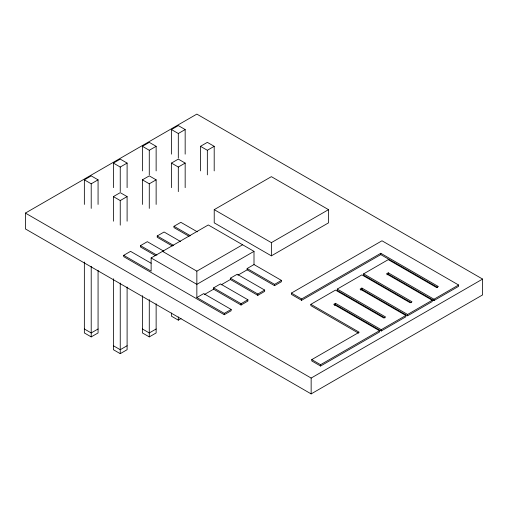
<?xml version="1.0" encoding="UTF-8"?>
<svg xmlns="http://www.w3.org/2000/svg" width="508" height="508" viewBox="0 0 508 508"><rect width="100%" height="100%" fill="white"/><g stroke="black" fill="none" stroke-linecap="round" stroke-linejoin="round"><path stroke-width="0.76" d="M25.4 213.087L196.85 114.103L482.6 279.076L482.6 294.913L311.15 393.897L25.4 228.924L25.4 213.087L311.15 378.06L482.6 279.076M84.353 204.432L84.353 179.838L91.211 175.882L98.069 179.838L98.069 204.432M113.386 187.668L113.386 163.081L120.244 159.118L127.102 163.081L127.102 187.668M142.418 170.91L142.418 146.317L149.276 142.361L156.134 146.317L156.134 170.91M171.45 154.146L171.45 129.553L178.308 125.597L185.166 129.553L185.166 154.146M84.353 179.838L91.211 183.801L98.069 179.838M113.386 163.081L120.244 167.037L127.102 163.081M142.418 146.317L149.276 150.279L156.134 146.317M171.45 129.553L178.308 133.515L185.166 129.553M113.386 221.196L113.386 196.602L120.244 192.64L127.102 196.602L127.102 221.196M142.418 204.432L142.418 179.838L149.276 175.882L156.134 179.838L156.134 204.432M171.45 187.668L171.45 163.081L178.308 159.118L185.166 163.081L185.166 187.668M200.482 170.91L200.482 146.317L207.34 142.361L214.198 146.317L214.198 170.91M113.386 196.602L120.244 200.565L127.102 196.602M142.418 179.838L149.276 183.801L156.134 179.838M171.45 163.081L178.308 167.037L185.166 163.081M200.482 146.317L207.34 150.279L214.198 146.317M162.56 251.358L196.85 271.158L196.85 297.555L203.708 293.592L231.14 309.429L231.14 310.75L224.282 314.712L123.698 256.642L123.698 255.321L130.556 251.358L151.13 263.239M155.55 255.67L140.462 246.958L140.462 245.643L147.32 241.681L163.779 251.187M172.314 245.993L157.226 237.28L157.226 235.96L164.084 232.004L180.543 241.503M189.078 236.315L173.99 227.603L173.99 226.282L180.848 222.326L197.307 231.826M214.224 209.652L271.374 176.657L328.524 209.652L328.524 222.853L271.374 255.848L214.224 222.853L214.224 209.652L271.374 242.646L328.524 209.652M123.698 255.321L151.13 271.158L151.13 257.956L208.28 224.961L254 251.358L254 264.56L247.142 268.516L247.142 269.837L274.574 285.674L281.432 281.718L281.432 280.397L254 264.56M196.85 271.158L242.57 244.761M98.069 328.981L91.211 332.943L84.353 328.981M84.353 262.007L84.353 332.943L91.211 336.899L98.069 332.943L98.069 270.275M254 251.358L196.85 284.353L151.13 257.956M213.614 289.192L213.614 287.877L220.472 283.915L247.904 299.752L247.904 301.073L241.046 305.035L213.614 289.192L204.368 294.532M230.378 279.514L230.378 278.194L237.236 274.237L264.668 290.074L264.668 291.395L257.81 295.351L230.378 279.514L221.132 284.855M237.896 275.177L247.142 269.837M127.102 345.745L120.244 349.701L113.386 345.745M156.134 328.981L149.276 332.943L142.418 328.981M113.386 278.765L113.386 349.701L120.244 353.663L127.102 349.701L127.102 287.007M142.418 295.656L142.418 332.943L149.276 336.899L156.134 332.943L156.134 303.765M171.45 313.004L171.45 316.179L178.308 320.142L181.051 318.554M196.85 297.555L224.282 313.392L231.14 309.429M213.614 287.877L241.046 303.714L247.904 299.752M230.378 278.194L257.81 294.037L264.668 290.074M247.142 268.516L274.574 284.353L281.432 280.397M437.674 287.452L380.771 254.603L301.619 300.298L291.401 294.399L291.401 293.078L381.984 240.786L458.597 285.013L458.597 286.334L433.978 300.552L388.258 274.155L387.083 274.834M291.401 293.078L301.619 298.977L380.771 253.282L438.36 286.531L436.601 287.547L388.258 259.639L363.633 273.85L363.633 275.171L411.296 302.692M358.527 333.153L310.864 305.638L310.864 304.317L335.49 290.1L383.832 318.014L385.591 316.992L337.249 289.084L337.249 290.405L384.912 317.919M337.249 289.084L361.874 274.866L410.216 302.781L411.975 301.765L363.633 273.85M334.315 305.295L335.49 304.622L381.21 331.013L405.829 316.801L405.829 315.481L381.21 329.698L335.49 303.301L333.724 304.317L379.444 330.714L379.444 332.035L320.567 366.027L311.76 360.94L311.76 359.62L359.213 332.226L310.864 304.317M360.699 290.068L361.874 289.389L407.594 315.786L432.213 301.568L432.213 300.247L407.594 314.465L361.874 288.068L360.108 289.084L405.829 315.481M458.597 285.013L433.978 299.231L388.258 272.834L386.493 273.85L432.213 300.247M311.76 359.62L320.567 364.706L379.444 330.714M173.99 226.282L190.449 235.788M157.226 235.96L173.685 245.466M140.462 245.643L156.921 255.143M433.978 299.231L433.978 300.552M407.594 314.465L407.594 315.786M388.258 272.834L388.258 274.155M381.21 329.698L381.21 331.013M380.771 253.282L380.771 254.603M361.874 288.068L361.874 289.389M335.49 303.301L335.49 304.622M320.567 364.706L320.567 366.027M311.15 378.06L311.15 393.897M301.619 298.977L301.619 300.298M274.574 284.353L274.574 285.674M271.374 242.646L271.374 255.848M257.81 294.037L257.81 295.351M241.046 303.714L241.046 305.035M224.282 313.392L224.282 314.712M207.34 150.279L207.34 174.866M178.308 133.515L178.308 158.109M178.308 167.037L178.308 191.63M178.308 316.967L178.308 320.142M149.276 150.279L149.276 174.866M149.276 183.801L149.276 208.394M149.276 299.618L149.276 336.899M120.244 167.037L120.244 191.63M120.244 200.565L120.244 225.152M120.244 283.064L120.244 353.663M91.211 183.801L91.211 208.394M91.211 266.3L91.211 336.899"/></g></svg>
